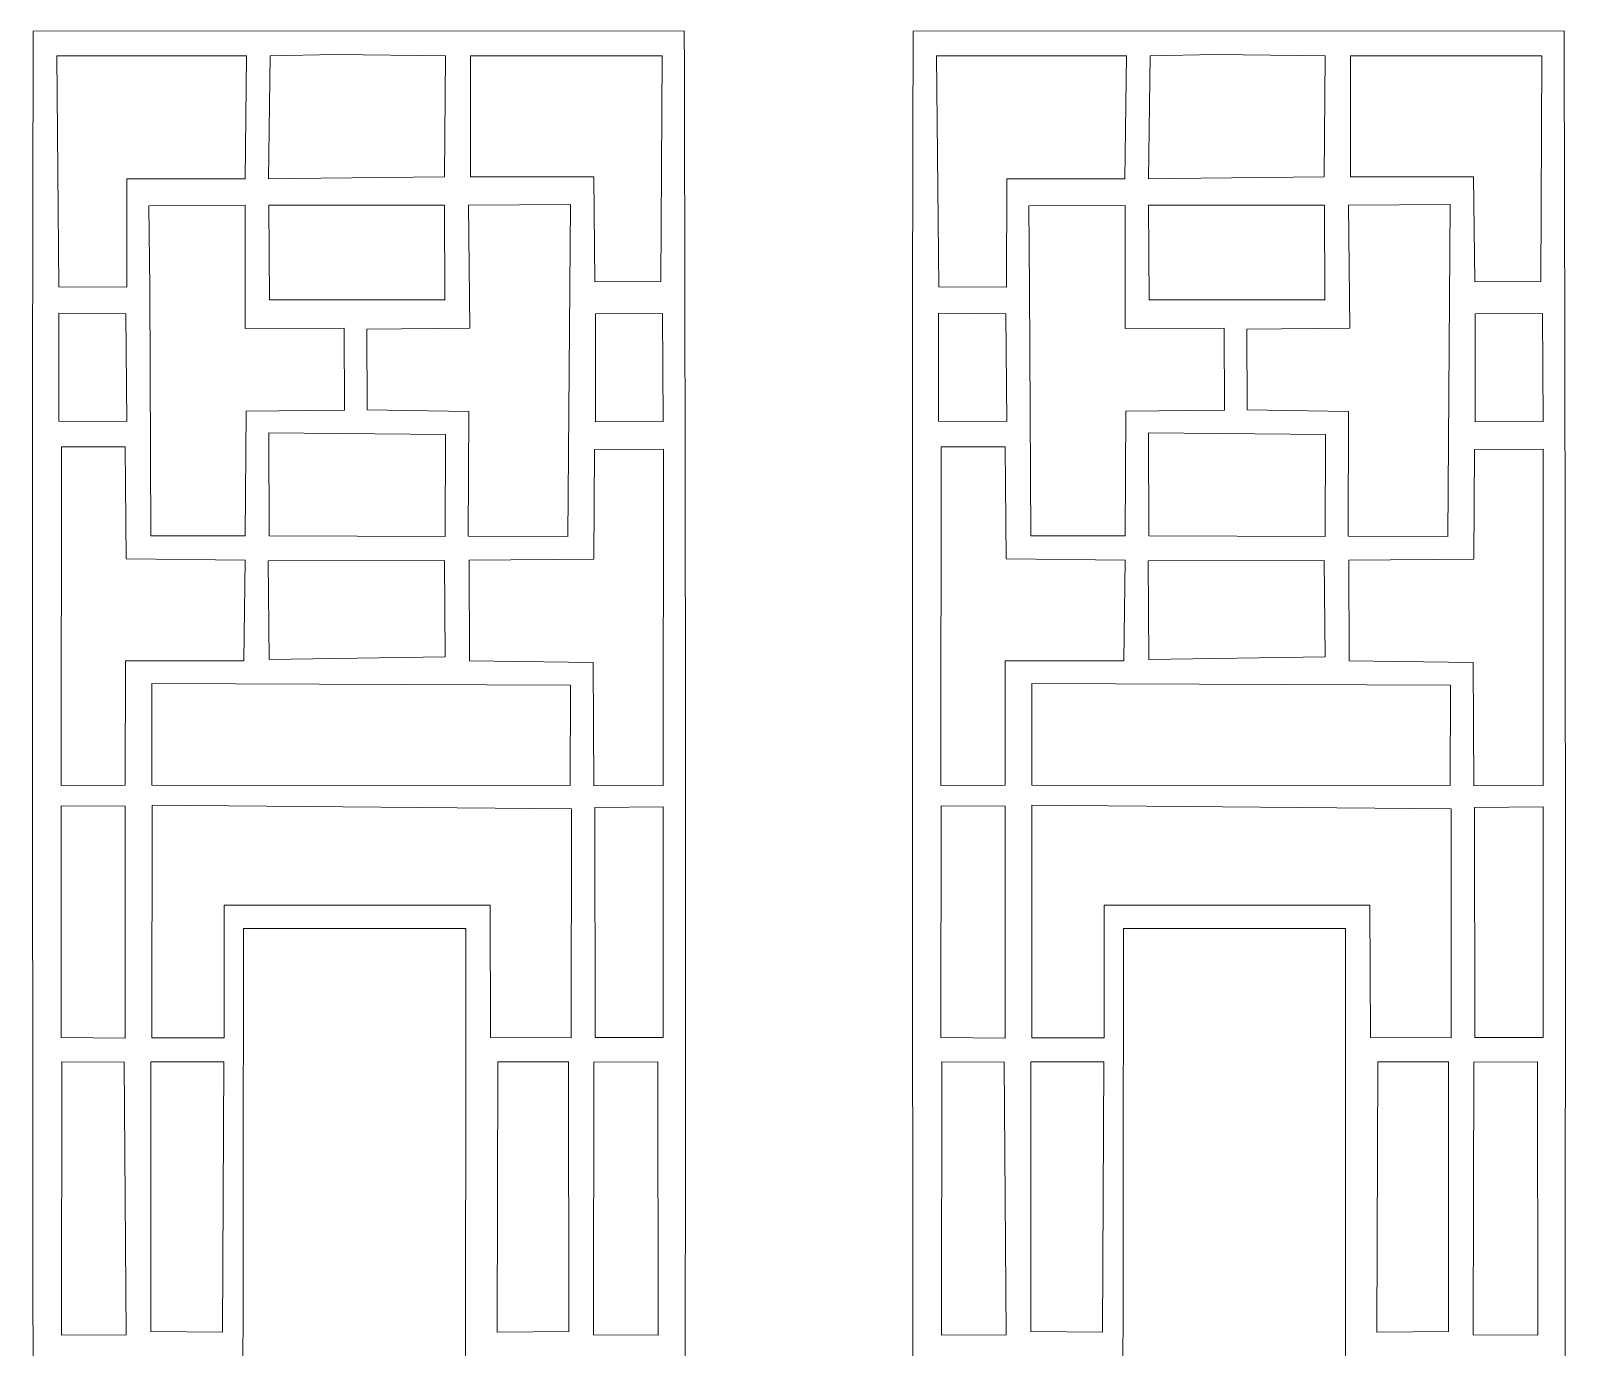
# Model space of a CAD drawing. Header units: centimetres. Extents: x 1.8 to 14.3, y -9.5 to 9.5.
# Drawn here: x 1.85 to 14.34, y -1.2 to 9.5 of the extents above; entities that cross this region are included whole.
import ezdxf

# ---------------------------------------------------------------- set-up
doc = ezdxf.new("R2010")
doc.units = ezdxf.units.CM
doc.header["$MEASUREMENT"] = 0
doc.layers.add('layer 1', color=7, linetype='Continuous')

msp = doc.modelspace()

# ---------------------------------------------------------------- linework, layer by layer
at = {"layer": 'layer 1', "color": 250, "lineweight": 9}
for points, knots in [([(7.16257, 9.50001), (7.18022, 3.15944), (7.17598, -3.15947), (7.14461, -9.5), (7.14461, -9.5), (7.14461, -9.5), (1.85394, -9.47351), (1.85394, -9.47351), (1.85394, -9.47351), (1.88649, -3.16432), (1.84813, 3.18436), (1.86904, 9.49762), (1.86904, 9.49762), (1.86904, 9.49762), (7.16257, 9.50001), (7.16257, 9.50001)], [0, 0, 0, 0, 0.2, 0.2, 0.2, 0.2, 0.4, 0.4, 0.4, 0.4, 0.6, 0.6, 0.6, 0.6, 1, 1, 1, 1]), ([(14.31757, 9.5), (14.33522, 3.15943), (14.33098, -3.15948), (14.29961, -9.50001), (14.29961, -9.50001), (14.29961, -9.50001), (9.00894, -9.47352), (9.00894, -9.47352), (9.00894, -9.47352), (9.04149, -3.16433), (9.00313, 3.18435), (9.02404, 9.49761), (9.02404, 9.49761), (9.02404, 9.49761), (14.31757, 9.5), (14.31757, 9.5)], [0, 0, 0, 0, 0.2, 0.2, 0.2, 0.2, 0.4, 0.4, 0.4, 0.4, 0.6, 0.6, 0.6, 0.6, 1, 1, 1, 1]), ([(3.59104, 8.29595), (3.59104, 8.29595), (2.62984, 8.29506), (2.62984, 8.29506), (2.62984, 8.29506), (2.62984, 8.29506), (2.62886, 7.41616), (2.62886, 7.41616), (2.62886, 7.41616), (2.62886, 7.41616), (2.07677, 7.41698), (2.07677, 7.41698), (2.07677, 7.41698), (2.07677, 7.41698), (2.06019, 9.29586), (2.06019, 9.29586), (2.06019, 9.29586), (2.06019, 9.29586), (3.604, 9.29665), (3.604, 9.29665), (3.604, 9.29665), (3.604, 9.29665), (3.59104, 8.29595), (3.59104, 8.29595)], [0, 0, 0, 0, 0.14285714, 0.14285714, 0.14285714, 0.14285714, 0.28571429, 0.28571429, 0.28571429, 0.28571429, 0.42857143, 0.42857143, 0.42857143, 0.42857143, 0.57142857, 0.57142857, 0.57142857, 0.57142857, 0.71428571, 0.71428571, 0.71428571, 0.71428571, 1, 1, 1, 1]), ([(3.95606, 8.29719), (3.95606, 8.29719), (3.78201, 8.29563), (3.78201, 8.29563), (3.78201, 8.29563), (3.78201, 8.29563), (3.7957, 9.29636), (3.7957, 9.29636), (3.7957, 9.29636), (3.7957, 9.29636), (4.32982, 9.30638), (4.32982, 9.30638), (4.32982, 9.30638), (4.32982, 9.30638), (5.22014, 9.2957), (5.22014, 9.2957), (5.22014, 9.2957), (5.22014, 9.2957), (5.21173, 8.31151), (5.21173, 8.31151), (5.21173, 8.31151), (5.21173, 8.31151), (3.95606, 8.29719), (3.95606, 8.29719)], [0, 0, 0, 0, 0.14285714, 0.14285714, 0.14285714, 0.14285714, 0.28571429, 0.28571429, 0.28571429, 0.28571429, 0.42857143, 0.42857143, 0.42857143, 0.42857143, 0.57142857, 0.57142857, 0.57142857, 0.57142857, 0.71428571, 0.71428571, 0.71428571, 0.71428571, 1, 1, 1, 1]), ([(6.98227, 9.29684), (6.98227, 9.29684), (6.97345, 7.46002), (6.97345, 7.46002), (6.97345, 7.46002), (6.97345, 7.46002), (6.43517, 7.45726), (6.43517, 7.45726), (6.43517, 7.45726), (6.43517, 7.45726), (6.42697, 8.3117), (6.42697, 8.3117), (6.42697, 8.3117), (6.42697, 8.3117), (5.42515, 8.31281), (5.42515, 8.31281), (5.42515, 8.31281), (5.42515, 8.31281), (5.42477, 9.29511), (5.42477, 9.29511), (5.42477, 9.29511), (5.42477, 9.29511), (6.98227, 9.29684), (6.98227, 9.29684)], [0, 0, 0, 0, 0.14285714, 0.14285714, 0.14285714, 0.14285714, 0.28571429, 0.28571429, 0.28571429, 0.28571429, 0.42857143, 0.42857143, 0.42857143, 0.42857143, 0.57142857, 0.57142857, 0.57142857, 0.57142857, 0.71428571, 0.71428571, 0.71428571, 0.71428571, 1, 1, 1, 1]), ([(4.40013, 6.41401), (4.40013, 6.41401), (3.59905, 6.40687), (3.59905, 6.40687), (3.59905, 6.40687), (3.59905, 6.40687), (3.59276, 5.39222), (3.59276, 5.39222), (3.59276, 5.39222), (3.59276, 5.39222), (2.82473, 5.39411), (2.82473, 5.39411), (2.82473, 5.39411), (2.82473, 5.39411), (2.81572, 7.40577), (2.81572, 7.40577), (2.81572, 7.40577), (2.81572, 7.40577), (2.80992, 8.07735), (2.80992, 8.07735), (2.80992, 8.07735), (2.80992, 8.07735), (3.59303, 8.08031), (3.59303, 8.08031), (3.59303, 8.08031), (3.59303, 8.08031), (3.59319, 7.08025), (3.59319, 7.08025), (3.59319, 7.08025), (3.59319, 7.08025), (4.39694, 7.08067), (4.39694, 7.08067), (4.39694, 7.08067), (4.39694, 7.08067), (4.40013, 6.41401), (4.40013, 6.41401)], [0, 0, 0, 0, 0.1, 0.1, 0.1, 0.1, 0.2, 0.2, 0.2, 0.2, 0.3, 0.3, 0.3, 0.3, 0.4, 0.4, 0.4, 0.4, 0.5, 0.5, 0.5, 0.5, 0.6, 0.6, 0.6, 0.6, 0.7, 0.7, 0.7, 0.7, 0.8, 0.8, 0.8, 0.8, 1, 1, 1, 1]), ([(3.78864, 7.31162), (3.78864, 7.31162), (3.78347, 8.08049), (3.78347, 8.08049), (3.78347, 8.08049), (3.78347, 8.08049), (5.21302, 8.0818), (5.21302, 8.0818), (5.21302, 8.0818), (5.21302, 8.0818), (5.21678, 7.3115), (5.21678, 7.3115), (5.21678, 7.3115), (5.21678, 7.3115), (3.78864, 7.31162), (3.78864, 7.31162)], [0, 0, 0, 0, 0.2, 0.2, 0.2, 0.2, 0.4, 0.4, 0.4, 0.4, 0.6, 0.6, 0.6, 0.6, 1, 1, 1, 1]), ([(5.40622, 5.39041), (5.40622, 5.39041), (5.40969, 6.40488), (5.40969, 6.40488), (5.40969, 6.40488), (5.40969, 6.40488), (4.58452, 6.41805), (4.58452, 6.41805), (4.58452, 6.41805), (4.58452, 6.41805), (4.58117, 7.07434), (4.58117, 7.07434), (4.58117, 7.07434), (4.58117, 7.07434), (5.41927, 7.08042), (5.41927, 7.08042), (5.41927, 7.08042), (5.41927, 7.08042), (5.40895, 8.08194), (5.40895, 8.08194), (5.40895, 8.08194), (5.40895, 8.08194), (6.23675, 8.08608), (6.23675, 8.08608), (6.23675, 8.08608), (6.23675, 8.08608), (6.21627, 5.38873), (6.21627, 5.38873), (6.21627, 5.38873), (6.21627, 5.38873), (5.40622, 5.39041), (5.40622, 5.39041)], [0, 0, 0, 0, 0.11111111, 0.11111111, 0.11111111, 0.11111111, 0.22222222, 0.22222222, 0.22222222, 0.22222222, 0.33333333, 0.33333333, 0.33333333, 0.33333333, 0.44444444, 0.44444444, 0.44444444, 0.44444444, 0.55555556, 0.55555556, 0.55555556, 0.55555556, 0.66666667, 0.66666667, 0.66666667, 0.66666667, 0.77777778, 0.77777778, 0.77777778, 0.77777778, 1, 1, 1, 1]), ([(2.07561, 7.20326), (2.07561, 7.20326), (2.62171, 7.1993), (2.62171, 7.1993), (2.62171, 7.1993), (2.62171, 7.1993), (2.62952, 6.32333), (2.62952, 6.32333), (2.62952, 6.32333), (2.62952, 6.32333), (2.07591, 6.32458), (2.07591, 6.32458), (2.07591, 6.32458), (2.07591, 6.32458), (2.07561, 7.20326), (2.07561, 7.20326)], [0, 0, 0, 0, 0.2, 0.2, 0.2, 0.2, 0.4, 0.4, 0.4, 0.4, 0.6, 0.6, 0.6, 0.6, 1, 1, 1, 1]), ([(6.99137, 6.32295), (6.99137, 6.32295), (6.43979, 6.32121), (6.43979, 6.32121), (6.43979, 6.32121), (6.43979, 6.32121), (6.44049, 7.19773), (6.44049, 7.19773), (6.44049, 7.19773), (6.44049, 7.19773), (6.98671, 7.20012), (6.98671, 7.20012), (6.98671, 7.20012), (6.98671, 7.20012), (6.99137, 6.32295), (6.99137, 6.32295)], [0, 0, 0, 0, 0.2, 0.2, 0.2, 0.2, 0.4, 0.4, 0.4, 0.4, 0.6, 0.6, 0.6, 0.6, 1, 1, 1, 1]), ([(3.78611, 5.39376), (3.78611, 5.39376), (3.78398, 6.2304), (3.78398, 6.2304), (3.78398, 6.2304), (3.78398, 6.2304), (5.22082, 6.21661), (5.22082, 6.21661), (5.22082, 6.21661), (5.22082, 6.21661), (5.2193, 5.38874), (5.2193, 5.38874), (5.2193, 5.38874), (5.2193, 5.38874), (3.78611, 5.39376), (3.78611, 5.39376)], [0, 0, 0, 0, 0.2, 0.2, 0.2, 0.2, 0.4, 0.4, 0.4, 0.4, 0.6, 0.6, 0.6, 0.6, 1, 1, 1, 1]), ([(2.09485, 3.36458), (2.09485, 3.36458), (2.09725, 6.11753), (2.09725, 6.11753), (2.09725, 6.11753), (2.09725, 6.11753), (2.61738, 6.11806), (2.61738, 6.11806), (2.61738, 6.11806), (2.61738, 6.11806), (2.62512, 5.20567), (2.62512, 5.20567), (2.62512, 5.20567), (2.62512, 5.20567), (3.59244, 5.19476), (3.59244, 5.19476), (3.59244, 5.19476), (3.59244, 5.19476), (3.58154, 4.37718), (3.58154, 4.37718), (3.58154, 4.37718), (3.58154, 4.37718), (2.6183, 4.37793), (2.6183, 4.37793), (2.6183, 4.37793), (2.6183, 4.37793), (2.61747, 3.36487), (2.61747, 3.36487), (2.61747, 3.36487), (2.61747, 3.36487), (2.09485, 3.36458), (2.09485, 3.36458)], [0, 0, 0, 0, 0.11111111, 0.11111111, 0.11111111, 0.11111111, 0.22222222, 0.22222222, 0.22222222, 0.22222222, 0.33333333, 0.33333333, 0.33333333, 0.33333333, 0.44444444, 0.44444444, 0.44444444, 0.44444444, 0.55555556, 0.55555556, 0.55555556, 0.55555556, 0.66666667, 0.66666667, 0.66666667, 0.66666667, 0.77777778, 0.77777778, 0.77777778, 0.77777778, 1, 1, 1, 1]), ([(6.99085, 3.36368), (6.99085, 3.36368), (6.42763, 3.36097), (6.42763, 3.36097), (6.42763, 3.36097), (6.42763, 3.36097), (6.42263, 4.36269), (6.42263, 4.36269), (6.42263, 4.36269), (6.42263, 4.36269), (5.41526, 4.37571), (5.41526, 4.37571), (5.41526, 4.37571), (5.41526, 4.37571), (5.41288, 5.1955), (5.41288, 5.1955), (5.41288, 5.1955), (5.41288, 5.1955), (6.42782, 5.20285), (6.42782, 5.20285), (6.42782, 5.20285), (6.42782, 5.20285), (6.43252, 6.09388), (6.43252, 6.09388), (6.43252, 6.09388), (6.43252, 6.09388), (6.99328, 6.09888), (6.99328, 6.09888), (6.99328, 6.09888), (6.99328, 6.09888), (6.99085, 3.36368), (6.99085, 3.36368)], [0, 0, 0, 0, 0.11111111, 0.11111111, 0.11111111, 0.11111111, 0.22222222, 0.22222222, 0.22222222, 0.22222222, 0.33333333, 0.33333333, 0.33333333, 0.33333333, 0.44444444, 0.44444444, 0.44444444, 0.44444444, 0.55555556, 0.55555556, 0.55555556, 0.55555556, 0.66666667, 0.66666667, 0.66666667, 0.66666667, 0.77777778, 0.77777778, 0.77777778, 0.77777778, 1, 1, 1, 1]), ([(3.78616, 4.3879), (3.78616, 4.3879), (3.77902, 5.18897), (3.77902, 5.18897), (3.77902, 5.18897), (3.77902, 5.18897), (5.21215, 5.19285), (5.21215, 5.19285), (5.21215, 5.19285), (5.21215, 5.19285), (5.21913, 4.40957), (5.21913, 4.40957), (5.21913, 4.40957), (5.21913, 4.40957), (3.78616, 4.3879), (3.78616, 4.3879)], [0, 0, 0, 0, 0.2, 0.2, 0.2, 0.2, 0.4, 0.4, 0.4, 0.4, 0.6, 0.6, 0.6, 0.6, 1, 1, 1, 1]), ([(2.83376, 3.36631), (2.83376, 3.36631), (2.83376, 4.19237), (2.83376, 4.19237), (2.83376, 4.19237), (2.83376, 4.19237), (6.23831, 4.17822), (6.23831, 4.17822), (6.23831, 4.17822), (6.23831, 4.17822), (6.23503, 3.36454), (6.23503, 3.36454), (6.23503, 3.36454), (6.23503, 3.36454), (2.83376, 3.36631), (2.83376, 3.36631)], [0, 0, 0, 0, 0.2, 0.2, 0.2, 0.2, 0.4, 0.4, 0.4, 0.4, 0.6, 0.6, 0.6, 0.6, 1, 1, 1, 1]), ([(2.61656, 1.31012), (2.61656, 1.31012), (2.09528, 1.31402), (2.09528, 1.31402), (2.09528, 1.31402), (2.09528, 1.31402), (2.09659, 3.19786), (2.09659, 3.19786), (2.09659, 3.19786), (2.09659, 3.19786), (2.616, 3.1949), (2.616, 3.1949), (2.616, 3.1949), (2.616, 3.1949), (2.61656, 1.31012), (2.61656, 1.31012)], [0, 0, 0, 0, 0.2, 0.2, 0.2, 0.2, 0.4, 0.4, 0.4, 0.4, 0.6, 0.6, 0.6, 0.6, 1, 1, 1, 1]), ([(5.58827, 1.31527), (5.58827, 1.31527), (5.58331, 2.39057), (5.58331, 2.39057), (5.58331, 2.39057), (5.58331, 2.39057), (3.42121, 2.39071), (3.42121, 2.39071), (3.42121, 2.39071), (3.42121, 2.39071), (3.42184, 1.31246), (3.42184, 1.31246), (3.42184, 1.31246), (3.42184, 1.31246), (2.83404, 1.31093), (2.83404, 1.31093), (2.83404, 1.31093), (2.83404, 1.31093), (2.83535, 3.20444), (2.83535, 3.20444), (2.83535, 3.20444), (2.83535, 3.20444), (6.24494, 3.17252), (6.24494, 3.17252), (6.24494, 3.17252), (6.24494, 3.17252), (6.24387, 1.31285), (6.24387, 1.31285), (6.24387, 1.31285), (6.24387, 1.31285), (5.58827, 1.31527), (5.58827, 1.31527)], [0, 0, 0, 0, 0.11111111, 0.11111111, 0.11111111, 0.11111111, 0.22222222, 0.22222222, 0.22222222, 0.22222222, 0.33333333, 0.33333333, 0.33333333, 0.33333333, 0.44444444, 0.44444444, 0.44444444, 0.44444444, 0.55555556, 0.55555556, 0.55555556, 0.55555556, 0.66666667, 0.66666667, 0.66666667, 0.66666667, 0.77777778, 0.77777778, 0.77777778, 0.77777778, 1, 1, 1, 1]), ([(6.43514, 3.18313), (6.43514, 3.18313), (6.99102, 3.18958), (6.99102, 3.18958), (6.99102, 3.18958), (6.99102, 3.18958), (6.99214, 1.31476), (6.99214, 1.31476), (6.99214, 1.31476), (6.99214, 1.31476), (6.43704, 1.31377), (6.43704, 1.31377), (6.43704, 1.31377), (6.43704, 1.31377), (6.43514, 3.18313), (6.43514, 3.18313)], [0, 0, 0, 0, 0.2, 0.2, 0.2, 0.2, 0.4, 0.4, 0.4, 0.4, 0.6, 0.6, 0.6, 0.6, 1, 1, 1, 1]), ([(3.57831, 2.19991), (3.57831, 2.19991), (3.5744, -2.23301), (3.5744, -2.23301), (3.5744, -2.23301), (3.5744, -2.23301), (5.38405, -2.21381), (5.38405, -2.21381), (5.38405, -2.21381), (5.38405, -2.21381), (5.38534, 2.20161), (5.38534, 2.20161), (5.38534, 2.20161), (5.38534, 2.20161), (3.57831, 2.19991), (3.57831, 2.19991)], [0, 0, 0, 0, 0.2, 0.2, 0.2, 0.2, 0.4, 0.4, 0.4, 0.4, 0.6, 0.6, 0.6, 0.6, 1, 1, 1, 1]), ([(2.62432, -1.10211), (2.62432, -1.10211), (2.60884, 1.11494), (2.60884, 1.11494), (2.60884, 1.11494), (2.60884, 1.11494), (2.10103, 1.11581), (2.10103, 1.11581), (2.10103, 1.11581), (2.10103, 1.11581), (2.09908, -1.10632), (2.09908, -1.10632), (2.09908, -1.10632), (2.09908, -1.10632), (2.62432, -1.10211), (2.62432, -1.10211)], [0, 0, 0, 0, 0.2, 0.2, 0.2, 0.2, 0.4, 0.4, 0.4, 0.4, 0.6, 0.6, 0.6, 0.6, 1, 1, 1, 1]), ([(3.41854, 1.11559), (3.41854, 1.11559), (2.82585, 1.11595), (2.82585, 1.11595), (2.82585, 1.11595), (2.82585, 1.11595), (2.82518, -1.07721), (2.82518, -1.07721), (2.82518, -1.07721), (2.82518, -1.07721), (3.40782, -1.08238), (3.40782, -1.08238), (3.40782, -1.08238), (3.40782, -1.08238), (3.41854, 1.11559), (3.41854, 1.11559)], [0, 0, 0, 0, 0.2, 0.2, 0.2, 0.2, 0.4, 0.4, 0.4, 0.4, 0.6, 0.6, 0.6, 0.6, 1, 1, 1, 1]), ([(5.64752, 1.1156), (5.64752, 1.1156), (6.2225, 1.11595), (6.2225, 1.11595), (6.2225, 1.11595), (6.2225, 1.11595), (6.22317, -1.07721), (6.22317, -1.07721), (6.22317, -1.07721), (6.22317, -1.07721), (5.64053, -1.08238), (5.64053, -1.08238), (5.64053, -1.08238), (5.64053, -1.08238), (5.64752, 1.1156), (5.64752, 1.1156)], [0, 0, 0, 0, 0.2, 0.2, 0.2, 0.2, 0.4, 0.4, 0.4, 0.4, 0.6, 0.6, 0.6, 0.6, 1, 1, 1, 1]), ([(6.42403, -1.10211), (6.42403, -1.10211), (6.42825, 1.11493), (6.42825, 1.11493), (6.42825, 1.11493), (6.42825, 1.11493), (6.94732, 1.11581), (6.94732, 1.11581), (6.94732, 1.11581), (6.94732, 1.11581), (6.94927, -1.10632), (6.94927, -1.10632), (6.94927, -1.10632), (6.94927, -1.10632), (6.42403, -1.10211), (6.42403, -1.10211)], [0, 0, 0, 0, 0.2, 0.2, 0.2, 0.2, 0.4, 0.4, 0.4, 0.4, 0.6, 0.6, 0.6, 0.6, 1, 1, 1, 1])]:
    msp.add_open_spline(points, degree=3, knots=knots, dxfattribs=at)
at = {"layer": 'layer 1', "color": 7, "lineweight": 9}
for points, knots in [([(10.74604, 8.29594), (10.74604, 8.29594), (9.78484, 8.29505), (9.78484, 8.29505), (9.78484, 8.29505), (9.78484, 8.29505), (9.78386, 7.41615), (9.78386, 7.41615), (9.78386, 7.41615), (9.78386, 7.41615), (9.23177, 7.41697), (9.23177, 7.41697), (9.23177, 7.41697), (9.23177, 7.41697), (9.21519, 9.29585), (9.21519, 9.29585), (9.21519, 9.29585), (9.21519, 9.29585), (10.759, 9.29664), (10.759, 9.29664), (10.759, 9.29664), (10.759, 9.29664), (10.74604, 8.29594), (10.74604, 8.29594)], [0, 0, 0, 0, 0.14285714, 0.14285714, 0.14285714, 0.14285714, 0.28571429, 0.28571429, 0.28571429, 0.28571429, 0.42857143, 0.42857143, 0.42857143, 0.42857143, 0.57142857, 0.57142857, 0.57142857, 0.57142857, 0.71428571, 0.71428571, 0.71428571, 0.71428571, 1, 1, 1, 1]), ([(11.11106, 8.29718), (11.11106, 8.29718), (10.93701, 8.29562), (10.93701, 8.29562), (10.93701, 8.29562), (10.93701, 8.29562), (10.9507, 9.29635), (10.9507, 9.29635), (10.9507, 9.29635), (10.9507, 9.29635), (11.48482, 9.30637), (11.48482, 9.30637), (11.48482, 9.30637), (11.48482, 9.30637), (12.37514, 9.29569), (12.37514, 9.29569), (12.37514, 9.29569), (12.37514, 9.29569), (12.36673, 8.3115), (12.36673, 8.3115), (12.36673, 8.3115), (12.36673, 8.3115), (11.11106, 8.29718), (11.11106, 8.29718)], [0, 0, 0, 0, 0.14285714, 0.14285714, 0.14285714, 0.14285714, 0.28571429, 0.28571429, 0.28571429, 0.28571429, 0.42857143, 0.42857143, 0.42857143, 0.42857143, 0.57142857, 0.57142857, 0.57142857, 0.57142857, 0.71428571, 0.71428571, 0.71428571, 0.71428571, 1, 1, 1, 1]), ([(14.13727, 9.29683), (14.13727, 9.29683), (14.12845, 7.46001), (14.12845, 7.46001), (14.12845, 7.46001), (14.12845, 7.46001), (13.59017, 7.45725), (13.59017, 7.45725), (13.59017, 7.45725), (13.59017, 7.45725), (13.58197, 8.31169), (13.58197, 8.31169), (13.58197, 8.31169), (13.58197, 8.31169), (12.58015, 8.3128), (12.58015, 8.3128), (12.58015, 8.3128), (12.58015, 8.3128), (12.57977, 9.2951), (12.57977, 9.2951), (12.57977, 9.2951), (12.57977, 9.2951), (14.13727, 9.29683), (14.13727, 9.29683)], [0, 0, 0, 0, 0.14285714, 0.14285714, 0.14285714, 0.14285714, 0.28571429, 0.28571429, 0.28571429, 0.28571429, 0.42857143, 0.42857143, 0.42857143, 0.42857143, 0.57142857, 0.57142857, 0.57142857, 0.57142857, 0.71428571, 0.71428571, 0.71428571, 0.71428571, 1, 1, 1, 1]), ([(11.55513, 6.414), (11.55513, 6.414), (10.75405, 6.40686), (10.75405, 6.40686), (10.75405, 6.40686), (10.75405, 6.40686), (10.74776, 5.39221), (10.74776, 5.39221), (10.74776, 5.39221), (10.74776, 5.39221), (9.97973, 5.3941), (9.97973, 5.3941), (9.97973, 5.3941), (9.97973, 5.3941), (9.97072, 7.40576), (9.97072, 7.40576), (9.97072, 7.40576), (9.97072, 7.40576), (9.96492, 8.07734), (9.96492, 8.07734), (9.96492, 8.07734), (9.96492, 8.07734), (10.74803, 8.0803), (10.74803, 8.0803), (10.74803, 8.0803), (10.74803, 8.0803), (10.74819, 7.08024), (10.74819, 7.08024), (10.74819, 7.08024), (10.74819, 7.08024), (11.55194, 7.08066), (11.55194, 7.08066), (11.55194, 7.08066), (11.55194, 7.08066), (11.55513, 6.414), (11.55513, 6.414)], [0, 0, 0, 0, 0.1, 0.1, 0.1, 0.1, 0.2, 0.2, 0.2, 0.2, 0.3, 0.3, 0.3, 0.3, 0.4, 0.4, 0.4, 0.4, 0.5, 0.5, 0.5, 0.5, 0.6, 0.6, 0.6, 0.6, 0.7, 0.7, 0.7, 0.7, 0.8, 0.8, 0.8, 0.8, 1, 1, 1, 1]), ([(10.94364, 7.31161), (10.94364, 7.31161), (10.93847, 8.08048), (10.93847, 8.08048), (10.93847, 8.08048), (10.93847, 8.08048), (12.36802, 8.08179), (12.36802, 8.08179), (12.36802, 8.08179), (12.36802, 8.08179), (12.37178, 7.31149), (12.37178, 7.31149), (12.37178, 7.31149), (12.37178, 7.31149), (10.94364, 7.31161), (10.94364, 7.31161)], [0, 0, 0, 0, 0.2, 0.2, 0.2, 0.2, 0.4, 0.4, 0.4, 0.4, 0.6, 0.6, 0.6, 0.6, 1, 1, 1, 1]), ([(12.56122, 5.3904), (12.56122, 5.3904), (12.56469, 6.40487), (12.56469, 6.40487), (12.56469, 6.40487), (12.56469, 6.40487), (11.73952, 6.41804), (11.73952, 6.41804), (11.73952, 6.41804), (11.73952, 6.41804), (11.73617, 7.07433), (11.73617, 7.07433), (11.73617, 7.07433), (11.73617, 7.07433), (12.57427, 7.08041), (12.57427, 7.08041), (12.57427, 7.08041), (12.57427, 7.08041), (12.56395, 8.08193), (12.56395, 8.08193), (12.56395, 8.08193), (12.56395, 8.08193), (13.39175, 8.08607), (13.39175, 8.08607), (13.39175, 8.08607), (13.39175, 8.08607), (13.37127, 5.38872), (13.37127, 5.38872), (13.37127, 5.38872), (13.37127, 5.38872), (12.56122, 5.3904), (12.56122, 5.3904)], [0, 0, 0, 0, 0.11111111, 0.11111111, 0.11111111, 0.11111111, 0.22222222, 0.22222222, 0.22222222, 0.22222222, 0.33333333, 0.33333333, 0.33333333, 0.33333333, 0.44444444, 0.44444444, 0.44444444, 0.44444444, 0.55555556, 0.55555556, 0.55555556, 0.55555556, 0.66666667, 0.66666667, 0.66666667, 0.66666667, 0.77777778, 0.77777778, 0.77777778, 0.77777778, 1, 1, 1, 1]), ([(9.23061, 7.20325), (9.23061, 7.20325), (9.77671, 7.19929), (9.77671, 7.19929), (9.77671, 7.19929), (9.77671, 7.19929), (9.78452, 6.32332), (9.78452, 6.32332), (9.78452, 6.32332), (9.78452, 6.32332), (9.23091, 6.32457), (9.23091, 6.32457), (9.23091, 6.32457), (9.23091, 6.32457), (9.23061, 7.20325), (9.23061, 7.20325)], [0, 0, 0, 0, 0.2, 0.2, 0.2, 0.2, 0.4, 0.4, 0.4, 0.4, 0.6, 0.6, 0.6, 0.6, 1, 1, 1, 1]), ([(14.14637, 6.32294), (14.14637, 6.32294), (13.59479, 6.3212), (13.59479, 6.3212), (13.59479, 6.3212), (13.59479, 6.3212), (13.59549, 7.19772), (13.59549, 7.19772), (13.59549, 7.19772), (13.59549, 7.19772), (14.14171, 7.20011), (14.14171, 7.20011), (14.14171, 7.20011), (14.14171, 7.20011), (14.14637, 6.32294), (14.14637, 6.32294)], [0, 0, 0, 0, 0.2, 0.2, 0.2, 0.2, 0.4, 0.4, 0.4, 0.4, 0.6, 0.6, 0.6, 0.6, 1, 1, 1, 1]), ([(10.94111, 5.39375), (10.94111, 5.39375), (10.93898, 6.23039), (10.93898, 6.23039), (10.93898, 6.23039), (10.93898, 6.23039), (12.37582, 6.2166), (12.37582, 6.2166), (12.37582, 6.2166), (12.37582, 6.2166), (12.3743, 5.38873), (12.3743, 5.38873), (12.3743, 5.38873), (12.3743, 5.38873), (10.94111, 5.39375), (10.94111, 5.39375)], [0, 0, 0, 0, 0.2, 0.2, 0.2, 0.2, 0.4, 0.4, 0.4, 0.4, 0.6, 0.6, 0.6, 0.6, 1, 1, 1, 1]), ([(9.24985, 3.36457), (9.24985, 3.36457), (9.25225, 6.11752), (9.25225, 6.11752), (9.25225, 6.11752), (9.25225, 6.11752), (9.77238, 6.11805), (9.77238, 6.11805), (9.77238, 6.11805), (9.77238, 6.11805), (9.78012, 5.20566), (9.78012, 5.20566), (9.78012, 5.20566), (9.78012, 5.20566), (10.74744, 5.19475), (10.74744, 5.19475), (10.74744, 5.19475), (10.74744, 5.19475), (10.73654, 4.37717), (10.73654, 4.37717), (10.73654, 4.37717), (10.73654, 4.37717), (9.7733, 4.37792), (9.7733, 4.37792), (9.7733, 4.37792), (9.7733, 4.37792), (9.77247, 3.36486), (9.77247, 3.36486), (9.77247, 3.36486), (9.77247, 3.36486), (9.24985, 3.36457), (9.24985, 3.36457)], [0, 0, 0, 0, 0.11111111, 0.11111111, 0.11111111, 0.11111111, 0.22222222, 0.22222222, 0.22222222, 0.22222222, 0.33333333, 0.33333333, 0.33333333, 0.33333333, 0.44444444, 0.44444444, 0.44444444, 0.44444444, 0.55555556, 0.55555556, 0.55555556, 0.55555556, 0.66666667, 0.66666667, 0.66666667, 0.66666667, 0.77777778, 0.77777778, 0.77777778, 0.77777778, 1, 1, 1, 1]), ([(14.14585, 3.36367), (14.14585, 3.36367), (13.58263, 3.36096), (13.58263, 3.36096), (13.58263, 3.36096), (13.58263, 3.36096), (13.57763, 4.36268), (13.57763, 4.36268), (13.57763, 4.36268), (13.57763, 4.36268), (12.57026, 4.3757), (12.57026, 4.3757), (12.57026, 4.3757), (12.57026, 4.3757), (12.56788, 5.19549), (12.56788, 5.19549), (12.56788, 5.19549), (12.56788, 5.19549), (13.58282, 5.20284), (13.58282, 5.20284), (13.58282, 5.20284), (13.58282, 5.20284), (13.58752, 6.09387), (13.58752, 6.09387), (13.58752, 6.09387), (13.58752, 6.09387), (14.14828, 6.09887), (14.14828, 6.09887), (14.14828, 6.09887), (14.14828, 6.09887), (14.14585, 3.36367), (14.14585, 3.36367)], [0, 0, 0, 0, 0.11111111, 0.11111111, 0.11111111, 0.11111111, 0.22222222, 0.22222222, 0.22222222, 0.22222222, 0.33333333, 0.33333333, 0.33333333, 0.33333333, 0.44444444, 0.44444444, 0.44444444, 0.44444444, 0.55555556, 0.55555556, 0.55555556, 0.55555556, 0.66666667, 0.66666667, 0.66666667, 0.66666667, 0.77777778, 0.77777778, 0.77777778, 0.77777778, 1, 1, 1, 1]), ([(10.94116, 4.38789), (10.94116, 4.38789), (10.93402, 5.18896), (10.93402, 5.18896), (10.93402, 5.18896), (10.93402, 5.18896), (12.36715, 5.19284), (12.36715, 5.19284), (12.36715, 5.19284), (12.36715, 5.19284), (12.37413, 4.40956), (12.37413, 4.40956), (12.37413, 4.40956), (12.37413, 4.40956), (10.94116, 4.38789), (10.94116, 4.38789)], [0, 0, 0, 0, 0.2, 0.2, 0.2, 0.2, 0.4, 0.4, 0.4, 0.4, 0.6, 0.6, 0.6, 0.6, 1, 1, 1, 1]), ([(9.98876, 3.3663), (9.98876, 3.3663), (9.98876, 4.19236), (9.98876, 4.19236), (9.98876, 4.19236), (9.98876, 4.19236), (13.39331, 4.17821), (13.39331, 4.17821), (13.39331, 4.17821), (13.39331, 4.17821), (13.39003, 3.36453), (13.39003, 3.36453), (13.39003, 3.36453), (13.39003, 3.36453), (9.98876, 3.3663), (9.98876, 3.3663)], [0, 0, 0, 0, 0.2, 0.2, 0.2, 0.2, 0.4, 0.4, 0.4, 0.4, 0.6, 0.6, 0.6, 0.6, 1, 1, 1, 1]), ([(9.77156, 1.31011), (9.77156, 1.31011), (9.25028, 1.31401), (9.25028, 1.31401), (9.25028, 1.31401), (9.25028, 1.31401), (9.25159, 3.19785), (9.25159, 3.19785), (9.25159, 3.19785), (9.25159, 3.19785), (9.771, 3.19489), (9.771, 3.19489), (9.771, 3.19489), (9.771, 3.19489), (9.77156, 1.31011), (9.77156, 1.31011)], [0, 0, 0, 0, 0.2, 0.2, 0.2, 0.2, 0.4, 0.4, 0.4, 0.4, 0.6, 0.6, 0.6, 0.6, 1, 1, 1, 1]), ([(12.74327, 1.31526), (12.74327, 1.31526), (12.73831, 2.39056), (12.73831, 2.39056), (12.73831, 2.39056), (12.73831, 2.39056), (10.57621, 2.3907), (10.57621, 2.3907), (10.57621, 2.3907), (10.57621, 2.3907), (10.57684, 1.31245), (10.57684, 1.31245), (10.57684, 1.31245), (10.57684, 1.31245), (9.98904, 1.31092), (9.98904, 1.31092), (9.98904, 1.31092), (9.98904, 1.31092), (9.99035, 3.20443), (9.99035, 3.20443), (9.99035, 3.20443), (9.99035, 3.20443), (13.39994, 3.17251), (13.39994, 3.17251), (13.39994, 3.17251), (13.39994, 3.17251), (13.39887, 1.31284), (13.39887, 1.31284), (13.39887, 1.31284), (13.39887, 1.31284), (12.74327, 1.31526), (12.74327, 1.31526)], [0, 0, 0, 0, 0.11111111, 0.11111111, 0.11111111, 0.11111111, 0.22222222, 0.22222222, 0.22222222, 0.22222222, 0.33333333, 0.33333333, 0.33333333, 0.33333333, 0.44444444, 0.44444444, 0.44444444, 0.44444444, 0.55555556, 0.55555556, 0.55555556, 0.55555556, 0.66666667, 0.66666667, 0.66666667, 0.66666667, 0.77777778, 0.77777778, 0.77777778, 0.77777778, 1, 1, 1, 1]), ([(13.59014, 3.18312), (13.59014, 3.18312), (14.14602, 3.18957), (14.14602, 3.18957), (14.14602, 3.18957), (14.14602, 3.18957), (14.14714, 1.31475), (14.14714, 1.31475), (14.14714, 1.31475), (14.14714, 1.31475), (13.59204, 1.31376), (13.59204, 1.31376), (13.59204, 1.31376), (13.59204, 1.31376), (13.59014, 3.18312), (13.59014, 3.18312)], [0, 0, 0, 0, 0.2, 0.2, 0.2, 0.2, 0.4, 0.4, 0.4, 0.4, 0.6, 0.6, 0.6, 0.6, 1, 1, 1, 1]), ([(10.73331, 2.1999), (10.73331, 2.1999), (10.7294, -2.23302), (10.7294, -2.23302), (10.7294, -2.23302), (10.7294, -2.23302), (12.53905, -2.21382), (12.53905, -2.21382), (12.53905, -2.21382), (12.53905, -2.21382), (12.54034, 2.2016), (12.54034, 2.2016), (12.54034, 2.2016), (12.54034, 2.2016), (10.73331, 2.1999), (10.73331, 2.1999)], [0, 0, 0, 0, 0.2, 0.2, 0.2, 0.2, 0.4, 0.4, 0.4, 0.4, 0.6, 0.6, 0.6, 0.6, 1, 1, 1, 1]), ([(9.77932, -1.10212), (9.77932, -1.10212), (9.76384, 1.11493), (9.76384, 1.11493), (9.76384, 1.11493), (9.76384, 1.11493), (9.25603, 1.1158), (9.25603, 1.1158), (9.25603, 1.1158), (9.25603, 1.1158), (9.25408, -1.10633), (9.25408, -1.10633), (9.25408, -1.10633), (9.25408, -1.10633), (9.77932, -1.10212), (9.77932, -1.10212)], [0, 0, 0, 0, 0.2, 0.2, 0.2, 0.2, 0.4, 0.4, 0.4, 0.4, 0.6, 0.6, 0.6, 0.6, 1, 1, 1, 1]), ([(10.57354, 1.11558), (10.57354, 1.11558), (9.98085, 1.11594), (9.98085, 1.11594), (9.98085, 1.11594), (9.98085, 1.11594), (9.98018, -1.07722), (9.98018, -1.07722), (9.98018, -1.07722), (9.98018, -1.07722), (10.56282, -1.08239), (10.56282, -1.08239), (10.56282, -1.08239), (10.56282, -1.08239), (10.57354, 1.11558), (10.57354, 1.11558)], [0, 0, 0, 0, 0.2, 0.2, 0.2, 0.2, 0.4, 0.4, 0.4, 0.4, 0.6, 0.6, 0.6, 0.6, 1, 1, 1, 1]), ([(12.80252, 1.11559), (12.80252, 1.11559), (13.3775, 1.11594), (13.3775, 1.11594), (13.3775, 1.11594), (13.3775, 1.11594), (13.37817, -1.07722), (13.37817, -1.07722), (13.37817, -1.07722), (13.37817, -1.07722), (12.79553, -1.08239), (12.79553, -1.08239), (12.79553, -1.08239), (12.79553, -1.08239), (12.80252, 1.11559), (12.80252, 1.11559)], [0, 0, 0, 0, 0.2, 0.2, 0.2, 0.2, 0.4, 0.4, 0.4, 0.4, 0.6, 0.6, 0.6, 0.6, 1, 1, 1, 1]), ([(13.57903, -1.10212), (13.57903, -1.10212), (13.58325, 1.11492), (13.58325, 1.11492), (13.58325, 1.11492), (13.58325, 1.11492), (14.10232, 1.1158), (14.10232, 1.1158), (14.10232, 1.1158), (14.10232, 1.1158), (14.10427, -1.10633), (14.10427, -1.10633), (14.10427, -1.10633), (14.10427, -1.10633), (13.57903, -1.10212), (13.57903, -1.10212)], [0, 0, 0, 0, 0.2, 0.2, 0.2, 0.2, 0.4, 0.4, 0.4, 0.4, 0.6, 0.6, 0.6, 0.6, 1, 1, 1, 1])]:
    msp.add_open_spline(points, degree=3, knots=knots, dxfattribs=at)

doc.saveas('drawing.dxf')
